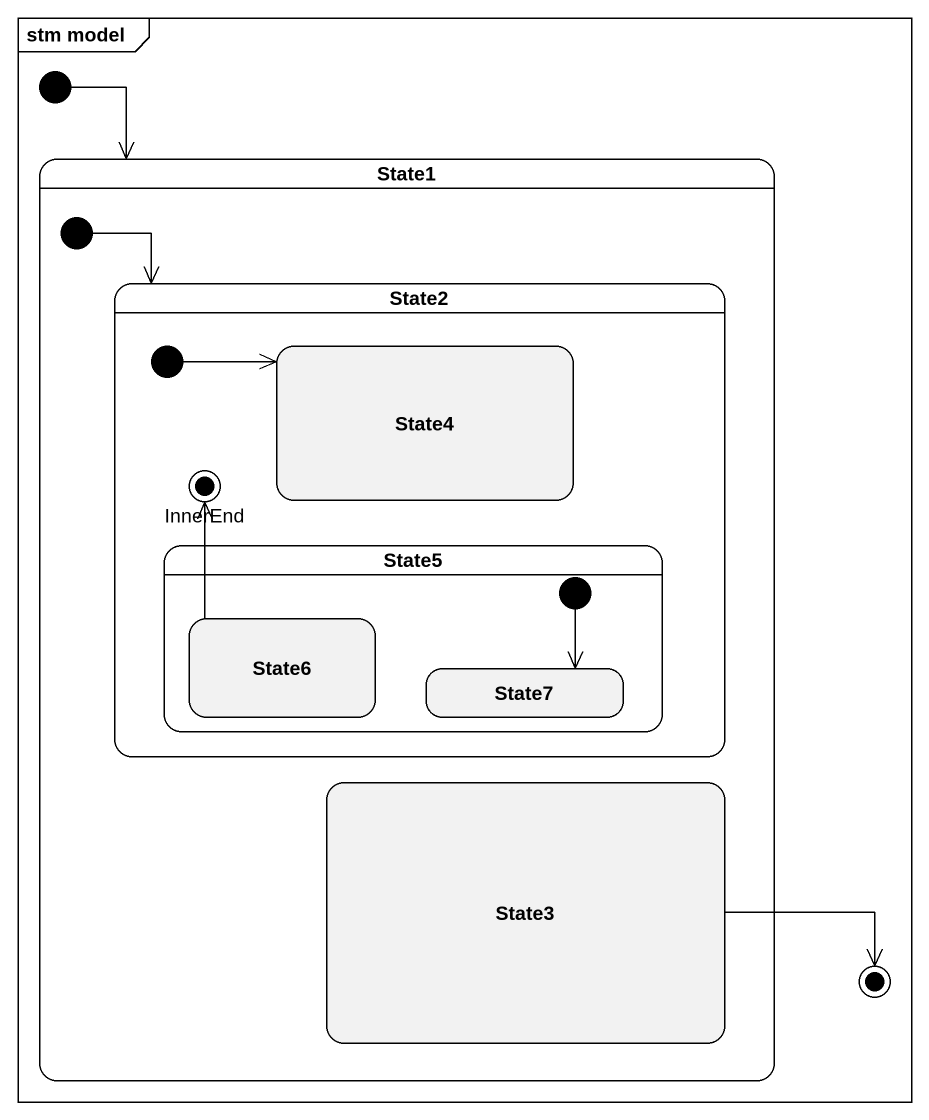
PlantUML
@startuml
mainframe stm model
hide empty description
state State1 {
  state State2 {
    state State4
    state InnerEnd <<end>>
    state State5 {
      state State6
      state State7
      [*] --> State7
    }
    [*] -right-> State4
  }
  state State3
  [*] --> State2
}
state final1 <<end>>
[*] --> State1
State6 -up-> InnerEnd
State3 -right-> final1
@enduml
